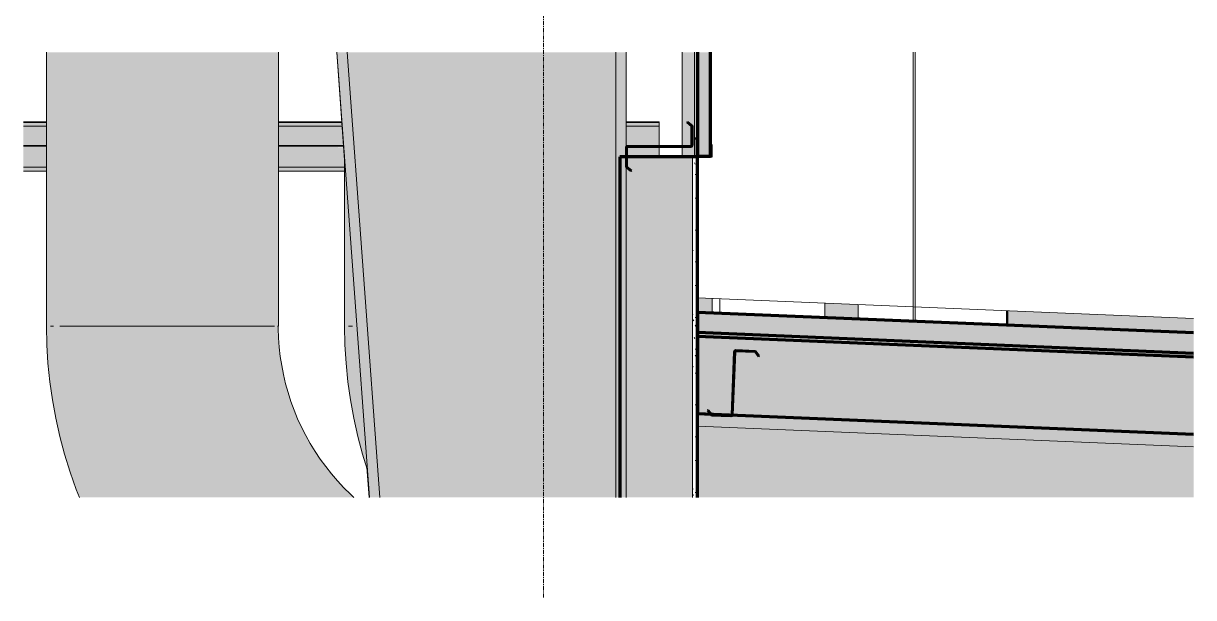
# Model space of a CAD drawing. Header units: inches. Extents: x 22771 to 24314, y 39 to 374.
# Drawn here: x 24172.6 to 24313.9, y 214.5 to 283.9 of the extents above; entities that cross this region are included whole.
import ezdxf

# ---------------------------------------------------------------- set-up
doc = ezdxf.new("R2010")
doc.units = ezdxf.units.IN
doc.header["$MEASUREMENT"] = 0
doc.linetypes.add('Grid Line 1_2_', pattern=[0.875, 0.5, -0.125, 0.125, -0.125])
for name, color, linetype, lineweight in [('A-CLNG', 13, 'Continuous', 18), ('A-GLAZ-CWMG', 51, 'Continuous', 9), ('A-ROOF', 132, 'Continuous', 18), ('A-WALL', 113, 'Continuous', 18), ('A-WALL-PATT', 111, 'Continuous', 70), ('L-SITE-WALL', 31, 'Continuous', 18), ('M-EQPM', 50, 'Continuous', 9), ('M-HVAC-DUCT', 70, 'Continuous', 9), ('S-BEAM', 12, 'Continuous', 9), ('S-COLS', 52, 'Continuous', 9), ('S-GRID', 1, 'Continuous', 9)]:
    doc.layers.add(name, color=color, linetype=linetype, lineweight=lineweight)
pattern_1 = [(45, (21892.158, 97.643), (-1.1879394, 1.1879394), []), (45, (21892.158, 99.443), (-1.1879394, 1.1879394), [])]
pattern_2 = [(0, (22784.43, 0.25), (-193, 193), [48, -145]), (90, (22784.43, 0.25), (-193, 1e-14), [96.25, -96.75]), (180, (22832.43, 96.5), (-193, 193), [48, -145]), (90, (22832.43, 0.25), (-193, 1e-14), [96.25, -96.75]), (180, (22832.43, 96.75), (-193, 193), [48, -145]), (90, (22832.43, 96.75), (-193, 1e-14), [96.25, -96.75]), (0, (22784.43, 193), (-193, 193), [48, -145]), (90, (22784.43, 96.75), (-193, 1e-14), [96.25, -96.75]), (0, (22832.68, 48.25), (-193, 193), [48, -145]), (90, (22832.68, 0), (-193, 1e-14), [48.25, -144.75]), (90, (22880.68, 0), (-193, 1e-14), [48.25, -144.75]), (0, (22832.68, 144.75), (-193, 193), [48, -145]), (90, (22832.68, 48.5), (-193, 1e-14), [96.25, -96.75]), (180, (22880.68, 48.5), (-193, 193), [48, -145]), (90, (22880.68, 48.5), (-193, 1e-14), [96.25, -96.75]), (90, (22832.68, 145), (-193, 1e-14), [48, -145]), (180, (22880.68, 145), (-193, 193), [48, -145]), (90, (22880.68, 145), (-193, 1e-14), [48, -145]), (0, (22880.93, 0.25), (-193, 193), [48, -145]), (90, (22880.93, 0.25), (-193, 1e-14), [96.25, -96.75]), (180, (22928.93, 96.5), (-193, 193), [48, -145]), (90, (22928.93, 0.25), (-193, 1e-14), [96.25, -96.75]), (180, (22928.93, 96.75), (-193, 193), [48, -145]), (90, (22928.93, 96.75), (-193, 1e-14), [96.25, -96.75]), (180, (22928.93, 193), (-193, 193), [48, -145]), (90, (22880.93, 96.75), (-193, 1e-14), [96.25, -96.75]), (0, (22929.18, 48.25), (-193, 193), [48, -145]), (90, (22929.18, 0), (-193, 1e-14), [48.25, -144.75]), (90, (22977.18, 0), (-193, 1e-14), [48.25, -144.75]), (0, (22929.18, 144.75), (-193, 193), [48, -145]), (90, (22929.18, 48.5), (-193, 1e-14), [96.25, -96.75]), (180, (22977.18, 48.5), (-193, 193), [48, -145]), (90, (22977.18, 48.5), (-193, 1e-14), [96.25, -96.75]), (90, (22929.18, 145), (-193, 1e-14), [48, -145]), (180, (22977.18, 145), (-193, 193), [48, -145]), (90, (22977.18, 145), (-193, 1e-14), [48, -145])]

# ---------------------------------------------------------------- blocks, each defined once
blk = doc.blocks.new('Locker Rooms_Ryan_ifc-4-Detail 4')
at = {"layer": 'A-WALL', "lineweight": 5}
h = blk.add_hatch(color=10, dxfattribs=at)
h.paths.add_polyline_path([(22423.63, 234.31), (22423.63, 234.48), (22372.9, 236.59), (22372.85, 236.48), (22372.72, 236.43), (22422.01, 234.37)], flags=0)
h.paths.add_polyline_path([(22370.35, 236.53), (22370.21, 236.7), (22368.68, 236.77), (22368.68, 236.6), (22369.89, 236.55)], flags=0)
h.paths.add_polyline_path([(22372.72, 236.54), (22372.78, 236.56), (22372.79, 236.6), (22370.36, 236.7), (22370.4, 236.63), (22372.71, 236.54)], flags=0)
blk.add_hatch(color=10, dxfattribs=at).paths.add_polyline_path([(22428.58, 234.1), (22428.58, 234.27), (22423.63, 234.48), (22423.63, 234.31), (22426.07, 234.21)], flags=0)
at = {"layer": 'A-WALL', "color": 7}
blk.add_line((22423.63, 234.48), (22423.63, 234.31), dxfattribs=at)
blk = doc.blocks.new('W-Wide Flange - W21X166-782557-Detail 4')
at = {"layer": 'S-BEAM'}
for points in [[(22428.58, 232.74), (22428.58, 234.1), (22368.68, 236.6), (22368.68, 235.24), (22410.92, 233.48)], [(22428.58, 231.85), (22428.58, 232.74), (22368.68, 235.23), (22368.68, 234.34), (22423.93, 232.04)], [(22368.68, 226.63), (22428.58, 226.63), (22428.58, 231.85), (22368.68, 234.34), (22368.68, 233.35)]]:
    blk.add_hatch(color=256, dxfattribs=at).paths.add_polyline_path(points, flags=0)
for p, q in [((22370.35, 236.53), (22368.68, 236.6)), ((22428.58, 234.1), (22372.71, 236.43)), ((22428.58, 232.74), (22368.68, 235.24))]:
    blk.add_line(p, q, dxfattribs=at)
blk = doc.blocks.new('Girt_Z - 8_D-V16-Detail 4')
at = {"layer": 'S-BEAM'}
h = blk.add_hatch(dxfattribs=at)
h.set_pattern_fill('FP_13', color=256, style=0, pattern_type=2)
h.set_pattern_definition(pattern_1)
h.paths.add_polyline_path([(22360.63, 266.03), (22360.7, 266.12), (22360.16, 266.57), (22360.16, 268.89), (22360.19, 268.94), (22360.24, 268.96), (22367.87, 268.96), (22368, 269.02), (22368.05, 269.15), (22368.05, 271.52), (22367.48, 272), (22367.41, 271.91), (22367.94, 271.47), (22367.94, 269.14), (22367.92, 269.09), (22367.87, 269.07), (22360.24, 269.07), (22360.11, 269.02), (22360.05, 268.88), (22360.05, 266.52)], flags=0)
at = {"layer": 'S-BEAM', "lineweight": 50}
for p, q in [((22367.48, 272), (22367.41, 271.91)), ((22367.41, 271.91), (22367.94, 271.47)), ((22368.05, 271.52), (22367.48, 272)), ((22367.94, 271.47), (22367.94, 269.14)), ((22368.05, 269.15), (22368.05, 271.52)), ((22360.05, 268.88), (22360.05, 266.52)), ((22360.16, 266.57), (22360.16, 268.89)), ((22367.87, 269.07), (22360.24, 269.07)), ((22360.24, 268.96), (22367.87, 268.96)), ((22360.05, 266.52), (22360.63, 266.03)), ((22360.7, 266.12), (22360.16, 266.57)), ((22360.63, 266.03), (22360.7, 266.12))]:
    blk.add_line(p, q, dxfattribs=at)
for centre, radius, start, end in [((22360.24, 268.88), 0.188, 90, 180), ((22360.24, 268.88), 0.0782, 90, 177.8773), ((22367.87, 269.15), 0.188, 270, 0), ((22367.87, 269.15), 0.0782, 270, 356.9576)]:
    blk.add_arc(centre, radius, start, end, dxfattribs=at)
blk = doc.blocks.new('Rectangular Mullion - Profile_Polycarbonate_Lower-934492-Detail 4')
at = {"layer": 'A-GLAZ-CWMG'}
blk.add_hatch(color=256, dxfattribs=at).paths.add_polyline_path([(22368.96, 267.77), (22370.44, 267.77), (22370.44, 269.22), (22370.31, 269.22), (22370.31, 269.16), (22370.38, 269.16), (22370.38, 267.83), (22368.37, 267.83), (22368.37, 269.95), (22368.6, 269.95), (22368.6, 269.76), (22368.67, 269.76), (22368.67, 270.01), (22368.31, 270.01), (22368.31, 267.77)], flags=0)
at = {"layer": 'A-GLAZ-CWMG', "lineweight": 30}
for p, q in [((22368.31, 270.01), (22368.31, 267.77)), ((22368.67, 270.01), (22368.31, 270.01)), ((22368.37, 267.83), (22368.37, 269.95)), ((22368.37, 269.95), (22368.6, 269.95)), ((22368.6, 269.95), (22368.6, 269.76)), ((22368.67, 269.76), (22368.67, 270.01)), ((22368.6, 269.76), (22368.67, 269.76)), ((22370.44, 269.22), (22370.31, 269.22)), ((22370.31, 269.22), (22370.31, 269.16)), ((22370.31, 269.16), (22370.38, 269.16)), ((22370.38, 269.16), (22370.38, 267.83)), ((22370.44, 267.77), (22370.44, 269.22)), ((22368.31, 267.77), (22370.44, 267.77)), ((22370.38, 267.83), (22368.37, 267.83))]:
    blk.add_line(p, q, dxfattribs=at)
blk = doc.blocks.new('Rectangular Mullion - Profile_Polycarbonate_right-V17-Detail 4')
at = {"layer": 'A-GLAZ-CWMG'}
h = blk.add_hatch(color=256, dxfattribs=at)
h.paths.add_polyline_path([(22368.67, 267.83), (22368.66, 269.76), (22368.6, 269.76), (22368.6, 269.95), (22368.37, 269.95), (22368.37, 267.83), (22368.67, 267.83)], flags=0)
h.paths.add_polyline_path([(22368.6, 270.01), (22368.67, 270.01), (22368.67, 280.4), (22368.32, 280.4), (22368.31, 280.4), (22368.31, 270.01), (22368.37, 270.01)], flags=0)
blk.add_hatch(color=256, dxfattribs=at).paths.add_polyline_path([(22368.67, 267.83), (22368.68, 267.83), (22368.68, 280.4), (22368.67, 280.4), (22368.67, 268.12)], flags=0)
for p, q in [((22368.31, 270.01), (22368.31, 280.4)), ((22368.67, 270.01), (22368.67, 280.4)), ((22368.67, 269.76), (22368.67, 270.01)), ((22368.67, 267.83), (22368.67, 269.76))]:
    blk.add_line(p, q, dxfattribs=at)
blk = doc.blocks.new('Girt_Z - 8_D-943841-Detail 4')
at = {"layer": 'S-BEAM'}
h = blk.add_hatch(dxfattribs=at)
h.set_pattern_fill('FP_13', color=256, style=0, pattern_type=2)
h.set_pattern_definition(pattern_1)
h.paths.add_polyline_path([(22372.71, 236.43), (22372.85, 236.48), (22372.91, 236.61), (22373.23, 244.23), (22373.25, 244.28), (22373.3, 244.3), (22375.62, 244.21), (22376.05, 243.65), (22376.13, 243.72), (22375.68, 244.31), (22373.31, 244.41), (22373.18, 244.36), (22373.12, 244.23), (22372.8, 236.61), (22372.78, 236.56), (22372.72, 236.54), (22370.4, 236.63), (22369.98, 237.19), (22369.89, 237.12), (22370.35, 236.53), (22371.17, 236.49)], flags=0)
at = {"layer": 'S-BEAM', "lineweight": 50}
for p, q in [((22373.12, 244.23), (22372.8, 236.61)), ((22372.91, 236.61), (22373.23, 244.23)), ((22373.3, 244.3), (22375.62, 244.21)), ((22375.68, 244.31), (22373.31, 244.41)), ((22375.62, 244.21), (22376.05, 243.65)), ((22376.13, 243.72), (22375.68, 244.31)), ((22376.05, 243.65), (22376.13, 243.72)), ((22369.98, 237.19), (22369.89, 237.12)), ((22369.89, 237.12), (22370.35, 236.53)), ((22370.4, 236.63), (22369.98, 237.19)), ((22370.35, 236.53), (22372.71, 236.43)), ((22372.72, 236.54), (22370.4, 236.63))]:
    blk.add_line(p, q, dxfattribs=at)
for centre, radius, start, end in [((22373.3, 244.22), 0.187, 87.6141, 177.6141), ((22373.3, 244.22), 0.0782, 89.7368, 177.6141), ((22372.72, 236.62), 0.188, 267.6141, 357.6141), ((22372.72, 236.62), 0.0782, 270.6564, 357.6141)]:
    blk.add_arc(centre, radius, start, end, dxfattribs=at)
blk = doc.blocks.new('he3xrtf - 115 V Single Phase-880047-Detail 4')
at = {"layer": 'M-EQPM'}
blk.add_hatch(color=256, dxfattribs=at).paths.add_polyline_path([(22428.58, 237.11), (22428.58, 237.11), (22428.58, 248.24), (22406.06, 249.17), (22406.06, 247.42), (22428.58, 246.49), (22428.58, 240.07)], flags=0)
at = {"layer": 'M-EQPM', "lineweight": 50}
blk.add_line((22406.06, 249.17), (22406.06, 247.42), dxfattribs=at)
blk = doc.blocks.new('Girt_Z - 8_D-V18-Detail 4')
at = {"layer": 'S-BEAM'}
h = blk.add_hatch(color=256, dxfattribs=at)
h.paths.add_polyline_path([(22364.05, 271.91), (22364.05, 272), (22360.05, 272), (22360.05, 271.91), (22362.34, 271.91)], flags=0)
h.paths.add_polyline_path([(22318.05, 271.91), (22325.72, 271.92), (22325.71, 272), (22318.05, 272), (22318.05, 271.92)], flags=0)
h.paths.add_polyline_path([(22290.05, 271.91), (22290.05, 272), (22287.27, 272), (22287.27, 271.91)], flags=0)
h = blk.add_hatch(color=256, dxfattribs=at)
h.paths.add_polyline_path([(22325.52, 271.47), (22325.75, 271.47), (22325.72, 271.91), (22318.05, 271.91), (22318.05, 271.47), (22325.5, 271.47)], flags=0)
edge = h.paths.add_edge_path(flags=0)
edge.add_line((22287.27, 271.47), (22290.05, 271.47))
edge.add_line((22290.05, 271.47), (22290.05, 271.91))
edge.add_line((22290.05, 271.91), (22287.27, 271.91))
h.paths.add_polyline_path([(22364.05, 271.47), (22364.05, 271.91), (22360.05, 271.91), (22360.05, 271.47), (22362.34, 271.47)], flags=0)
h = blk.add_hatch(color=256, dxfattribs=at)
h.paths.add_polyline_path([(22364.05, 269.14), (22364.05, 271.47), (22360.05, 271.47), (22360.05, 269.14), (22362.34, 269.14)], flags=0)
edge = h.paths.add_edge_path(flags=0)
edge.add_line((22287.27, 269.14), (22290.05, 269.14))
edge.add_line((22290.05, 269.14), (22290.05, 271.47))
edge.add_line((22290.05, 271.47), (22287.27, 271.47))
h.paths.add_polyline_path([(22318.05, 269.14), (22325.92, 269.14), (22325.75, 271.47), (22318.05, 271.47), (22318.05, 269.23)], flags=0)
h = blk.add_hatch(color=256, dxfattribs=at)
h.paths.add_polyline_path([(22290.05, 269.07), (22290.05, 269.14), (22287.27, 269.14), (22287.27, 269.07)], flags=0)
h.paths.add_polyline_path([(22364.05, 269.07), (22364.05, 269.14), (22360.05, 269.14), (22360.05, 269.07), (22364.05, 269.07)], flags=0)
h.paths.add_polyline_path([(22322.59, 269.07), (22325.93, 269.07), (22325.92, 269.14), (22318.05, 269.14), (22318.05, 269.07), (22318.17, 269.07)], flags=0)
h = blk.add_hatch(color=256, dxfattribs=at)
h.paths.add_polyline_path([(22364.05, 268.88), (22364.05, 268.96), (22360.24, 268.96), (22360.19, 268.94), (22360.16, 268.88), (22362.34, 268.88)], flags=0)
edge = h.paths.add_edge_path(flags=0)
edge.add_line((22287.27, 268.88), (22290.05, 268.88))
edge.add_line((22290.05, 268.88), (22290.05, 269.07))
edge.add_line((22290.05, 269.07), (22287.27, 269.07))
h.paths.add_polyline_path([(22318.05, 268.88), (22325.94, 268.89), (22325.93, 269.07), (22318.05, 269.07), (22318.05, 268.89)], flags=0)
h.paths.add_polyline_path([(22360.05, 268.88), (22360.11, 269.02), (22360.24, 269.07), (22360.05, 269.07), (22360.05, 268.89)], flags=0)
h = blk.add_hatch(color=256, dxfattribs=at)
h.paths.add_polyline_path([(22325.95, 266.52), (22326.05, 266.52), (22326.05, 267.34), (22325.94, 268.88), (22318.05, 268.88), (22318.05, 266.52), (22325.93, 266.52)], flags=0)
edge = h.paths.add_edge_path(flags=0)
edge.add_line((22287.27, 266.52), (22290.05, 266.52))
edge.add_line((22290.05, 266.52), (22290.05, 268.88))
edge.add_line((22290.05, 268.88), (22287.27, 268.88))
h.paths.add_polyline_path([(22360.16, 267.77), (22364.05, 267.77), (22364.05, 268.88), (22360.16, 268.88)], flags=0)
h = blk.add_hatch(color=256, dxfattribs=at)
h.paths.add_polyline_path([(22326.05, 266.03), (22326.05, 266.52), (22318.05, 266.52), (22318.05, 266.03), (22325.97, 266.03)], flags=0)
h.paths.add_polyline_path([(22290.05, 266.03), (22290.05, 266.52), (22287.27, 266.52), (22287.27, 266.03)], flags=0)
for p, q in [((22290.05, 272), (22287.27, 272)), ((22290.05, 271.91), (22287.27, 271.91)), ((22290.05, 271.47), (22287.27, 271.47)), ((22325.71, 272), (22318.05, 272)), ((22325.72, 271.91), (22318.05, 271.91)), ((22325.75, 271.47), (22318.05, 271.47)), ((22364.05, 272), (22360.05, 272)), ((22364.05, 271.91), (22360.05, 271.91)), ((22364.05, 271.47), (22360.05, 271.47)), ((22364.05, 272), (22364.05, 271.91)), ((22364.05, 271.91), (22364.05, 271.47)), ((22364.05, 271.47), (22364.05, 269.14)), ((22290.05, 269.14), (22287.27, 269.14)), ((22290.05, 269.07), (22287.27, 269.07)), ((22325.92, 269.14), (22318.05, 269.14)), ((22325.93, 269.07), (22318.05, 269.07)), ((22364.05, 269.14), (22360.05, 269.14)), ((22360.24, 269.07), (22360.05, 269.07)), ((22364.05, 269.14), (22364.05, 269.07)), ((22364.05, 268.97), (22364.05, 268.88)), ((22364.05, 268.88), (22364.05, 267.77)), ((22287.27, 266.52), (22290.05, 266.52)), ((22290.05, 266.03), (22287.27, 266.03)), ((22318.05, 266.52), (22326.05, 266.52)), ((22326.05, 266.03), (22318.05, 266.03))]:
    blk.add_line(p, q, dxfattribs=at)
blk = doc.blocks.new('Round Elbow - 1_5 D-V19-Detail 4')
at = {"layer": 'M-HVAC-DUCT'}
h = blk.add_hatch(color=256, dxfattribs=at)
h.paths.add_polyline_path([(22339.26, 226.63), (22339.26, 226.63), (22339.09, 226.63)], flags=0)
h.paths.add_polyline_path([(22328.78, 230.24), (22327.53, 247.32), (22326.05, 247.32), (22326.29, 242.15), (22326.65, 239.59), (22326.81, 238.38), (22327.01, 237.03), (22328.19, 231.99), (22328.73, 230.38)], flags=0)
blk.add_hatch(color=256, dxfattribs=at).paths.add_polyline_path([(22327.01, 237.03), (22326.81, 238.39), (22326.57, 240.16), (22326.48, 240.79), (22326.76, 238.68), (22327.01, 237.03)], flags=0)
h = blk.add_hatch(color=256, dxfattribs=at)
h.paths.add_polyline_path([(22359.87, 226.63), (22359.87, 226.63), (22359.65, 226.63)], flags=0)
h.paths.add_polyline_path([(22360.1, 226.63), (22360.1, 226.63), (22360.05, 226.63)], flags=0)
for p, q in [((22326.53, 247.32), (22326.9, 247.32)), ((22326.9, 247.32), (22327, 247.32))]:
    blk.add_line(p, q, dxfattribs=at)
at = {"layer": 'M-HVAC-DUCT', "flags": 128}
blk.add_lwpolyline([(22326.05, 247.32), (22326.1, 245.08), (22326.23, 242.84), (22326.46, 240.61), (22326.77, 238.4), (22327.17, 236.19), (22327.66, 234.01), (22328.23, 231.84), (22328.79, 230.03)], dxfattribs=at)
blk = doc.blocks.new('Round Elbow - 1_5 D-V20-Detail 4')
at = {"layer": 'M-HVAC-DUCT'}
for points in [[(22300.56, 226.63), (22309.52, 226.63), (22307.68, 230.23), (22306.11, 234.34), (22304.97, 238.59), (22304.28, 242.93), (22304.05, 247.32), (22290.05, 247.32), (22290.29, 242.15), (22290.65, 239.59), (22290.81, 238.38), (22291.01, 237.03), (22292.19, 231.99), (22293.83, 227.09), (22294.03, 226.63), (22300.56, 226.63)], [(22309.92, 226.63), (22327.2, 226.63), (22326.25, 227.52), (22325, 228.86), (22323.84, 230.27), (22322.77, 231.76), (22321.79, 233.35), (22320.91, 235.01), (22320.18, 236.6), (22319.54, 238.32), (22319.01, 240.07), (22318.59, 241.86), (22318.29, 243.66), (22318.11, 245.49), (22318.05, 247.32), (22304.05, 247.32), (22304.28, 242.93), (22304.97, 238.59), (22306.11, 234.34), (22307.68, 230.23), (22309.52, 226.63), (22309.79, 226.63)], [(22291.01, 237.03), (22290.81, 238.39), (22290.57, 240.16), (22290.48, 240.79), (22290.76, 238.68), (22290.95, 237.38)]]:
    blk.add_hatch(color=256, dxfattribs=at).paths.add_polyline_path(points, flags=0)
for p, q in [((22290.53, 247.32), (22290.9, 247.32)), ((22291.66, 247.32), (22291.93, 247.32)), ((22291.93, 247.32), (22292.58, 247.32)), ((22292.58, 247.32), (22293.33, 247.32)), ((22293.33, 247.32), (22294.15, 247.32)), ((22294.15, 247.32), (22295.05, 247.32)), ((22295.05, 247.32), (22296.02, 247.32)), ((22296.02, 247.32), (22297.05, 247.32)), ((22297.05, 247.32), (22298.14, 247.32)), ((22298.14, 247.32), (22299.26, 247.32)), ((22299.27, 247.32), (22300.43, 247.32)), ((22300.43, 247.32), (22302.83, 247.32)), ((22302.83, 247.32), (22304.05, 247.32)), ((22304.05, 247.32), (22305.27, 247.32)), ((22305.27, 247.32), (22306.48, 247.32)), ((22306.48, 247.32), (22307.68, 247.32)), ((22307.68, 247.32), (22308.84, 247.32)), ((22308.84, 247.32), (22309.97, 247.32)), ((22309.97, 247.32), (22311.05, 247.32)), ((22311.05, 247.32), (22312.08, 247.32)), ((22312.08, 247.32), (22313.05, 247.32)), ((22313.05, 247.32), (22314.78, 247.32)), ((22314.78, 247.32), (22315.52, 247.32)), ((22315.52, 247.32), (22316.18, 247.32)), ((22316.18, 247.32), (22316.74, 247.32)), ((22316.74, 247.32), (22317.21, 247.32)), ((22317.21, 247.32), (22317.58, 247.32)), ((22317.96, 247.32), (22318, 247.32)), ((22318, 247.32), (22318.04, 247.32))]:
    blk.add_line(p, q, dxfattribs=at)
at = {"layer": 'M-HVAC-DUCT', "flags": 128}
for points in [[(22290.05, 247.32), (22290.1, 245.08), (22290.23, 242.84), (22290.46, 240.61), (22290.77, 238.4), (22291.17, 236.19), (22291.66, 234.01), (22292.23, 231.84), (22292.9, 229.7), (22293.64, 227.59), (22294.03, 226.63)], [(22327.19, 226.63), (22326.76, 227.02), (22325.97, 227.81), (22325.2, 228.63), (22324.47, 229.48), (22323.78, 230.35), (22323.12, 231.26), (22322.49, 232.19), (22321.91, 233.14), (22321.36, 234.12), (22320.85, 235.12), (22320.38, 236.14), (22319.96, 237.17), (22319.57, 238.22), (22319.23, 239.29), (22318.93, 240.37), (22318.67, 241.46), (22318.46, 242.56), (22318.29, 243.67), (22318.17, 244.78), (22318.09, 245.9), (22318.05, 247.02), (22318.05, 247.32)]]:
    blk.add_lwpolyline(points, dxfattribs=at)
blk = doc.blocks.new('Rectangular Mullion - Profile_Polycarbonate_Upper and left-V21-Detail 4')
at = {"layer": 'A-GLAZ-CWMG'}
h = blk.add_hatch(color=256, dxfattribs=at)
h.paths.add_polyline_path([(22370.44, 248.91), (22370.44, 250.66), (22368.68, 250.73), (22368.68, 248.98), (22369.48, 248.95)], flags=0)
h.paths.add_polyline_path([(22366.82, 267.77), (22368.31, 267.77), (22368.31, 280.4), (22366.82, 280.4), (22366.82, 269.07), (22367.87, 269.07), (22367.92, 269.09), (22367.94, 269.15), (22367.94, 271.47), (22367.41, 271.91), (22367.48, 272), (22368.05, 271.52), (22368.05, 269.14), (22368, 269.02), (22367.87, 268.96), (22366.82, 268.96)], flags=0)
for p, q in [((22366.82, 280.4), (22366.82, 269.07)), ((22366.82, 268.96), (22366.82, 267.77)), ((22370.44, 248.91), (22370.44, 250.66))]:
    blk.add_line(p, q, dxfattribs=at)

msp = doc.modelspace()

# ---------------------------------------------------------------- hatches: boundary and pattern name
at = {"layer": 'A-CLNG'}
msp.add_hatch(color=256, dxfattribs=at).paths.add_polyline_path([(24313.94, 234.27), (24313.94, 244.03), (24254.04, 246.53), (24254.04, 236.77), (24296.29, 235.01)], flags=0)
at = {"layer": 'A-ROOF'}
msp.add_hatch(color=256, dxfattribs=at).paths.add_polyline_path([(24313.94, 243.61), (24313.94, 246.49), (24254.04, 248.98), (24254.04, 246.1), (24296.29, 244.34)], flags=0)
at = {"layer": 'A-WALL', "lineweight": 9, "transparency": 33554649}
msp.add_hatch(color=256, dxfattribs=at).paths.add_polyline_path([(24254.33, 267.83), (24255.61, 267.83), (24255.61, 280.4), (24254.03, 280.4), (24254.03, 267.83)], flags=0)
at = {"layer": 'A-WALL-PATT', "lineweight": 9}
h = msp.add_hatch(dxfattribs=at)
h.set_pattern_fill('FP_14', color=256, style=0, pattern_type=2)
h.set_pattern_definition(pattern_2)
h.paths.add_polyline_path([(24313.94, 248.24), (24313.94, 280.4), (24255.61, 280.4), (24255.61, 267.83), (24255.74, 267.83), (24255.74, 269.16), (24255.68, 269.16), (24255.68, 269.22), (24255.8, 269.22), (24255.8, 267.77), (24254.04, 267.77), (24254.04, 250.73), (24296.29, 248.97)], flags=0)
h = msp.add_hatch(dxfattribs=at)
h.set_pattern_fill('FP_14', color=256, style=0, pattern_type=2)
h.set_pattern_definition(pattern_2)
h.paths.add_polyline_path([(24254.33, 267.83), (24255.61, 267.83), (24255.61, 280.4), (24254.04, 280.4), (24254.04, 267.83), (24254.18, 267.83)], flags=0)
h = msp.add_hatch(dxfattribs=at)
h.set_pattern_fill('FP_15', color=256, style=0, pattern_type=2)
h.set_pattern_definition([(0, (21892.158, 97.643), (3.84, 0.96), [0.158, -2.722, 0.158, -2.722, -15.36]), (0, (21892.158, 97.643), (3.84, 0.96), [-5.76, 0.158, -5.602, 0.158, -2.722, -6.72]), (0, (21892.158, 97.643), (3.84, 0.96), [-14.4, 0.158, -1.762, 0.158, -4.642]), (120, (21893.598, 98.123), (-2.7513844, 2.84553755), [0.158, -2.722, 0.158, -2.722, -15.36]), (120, (21893.598, 98.123), (-2.7513844, 2.84553755), [-5.76, 0.158, -5.602, 0.158, -2.722, -6.72]), (120, (21893.598, 98.123), (-2.7513844, 2.84553755), [-14.4, 0.158, -1.762, 0.158, -4.642]), (240, (21894.078, 100.043), (-1.0886156, -3.80553755), [0.158, -2.722, 0.158, -2.722, -15.36]), (240, (21894.078, 100.043), (-1.0886156, -3.80553755), [-5.76, 0.158, -5.602, 0.158, -2.722, -6.72]), (240, (21894.078, 100.043), (-1.0886156, -3.80553755), [-14.4, 0.158, -1.762, 0.158, -4.642])])
h.paths.add_polyline_path([(24253.42, 226.63), (24254.04, 226.63), (24254.04, 267.77), (24253.42, 267.77), (24253.42, 233.35)], flags=0)
h = msp.add_hatch(dxfattribs=at)
h.set_pattern_fill('FP_16', color=256, style=0, pattern_type=2)
h.set_pattern_definition([(0, (22350.18, 0.25), (-193, 193), [48, -145]), (90, (22350.18, 0.25), (-193, 1e-14), [96.25, -96.75]), (180, (22398.18, 96.5), (-193, 193), [48, -145]), (90, (22398.18, 0.25), (-193, 1e-14), [96.25, -96.75]), (180, (22398.18, 96.75), (-193, 193), [48, -145]), (90, (22398.18, 96.75), (-193, 1e-14), [96.25, -96.75]), (0, (22350.18, 193), (-193, 193), [48, -145]), (90, (22350.18, 96.75), (-193, 1e-14), [96.25, -96.75]), (0, (22398.43, 48.25), (-193, 193), [48, -145]), (90, (22398.43, 0), (-193, 1e-14), [48.25, -144.75]), (90, (22446.43, 0), (-193, 1e-14), [48.25, -144.75]), (0, (22398.43, 144.75), (-193, 193), [48, -145]), (90, (22398.43, 48.5), (-193, 1e-14), [96.25, -96.75]), (180, (22446.43, 48.5), (-193, 193), [48, -145]), (90, (22446.43, 48.5), (-193, 1e-14), [96.25, -96.75]), (90, (22398.43, 145), (-193, 1e-14), [48, -145]), (180, (22446.43, 145), (-193, 193), [48, -145]), (90, (22446.43, 145), (-193, 1e-14), [48, -145]), (0, (22446.68, 0.25), (-193, 193), [48, -145]), (90, (22446.68, 0.25), (-193, 1e-14), [96.25, -96.75]), (180, (22494.68, 96.5), (-193, 193), [48, -145]), (90, (22494.68, 0.25), (-193, 1e-14), [96.25, -96.75]), (180, (22494.68, 96.75), (-193, 193), [48, -145]), (90, (22494.68, 96.75), (-193, 1e-14), [96.25, -96.75]), (180, (22494.68, 193), (-193, 193), [48, -145]), (90, (22446.68, 96.75), (-193, 1e-14), [96.25, -96.75]), (0, (22494.93, 48.25), (-193, 193), [48, -145]), (90, (22494.93, 0), (-193, 1e-14), [48.25, -144.75]), (90, (22542.93, 0), (-193, 1e-14), [48.25, -144.75]), (0, (22494.93, 144.75), (-193, 193), [48, -145]), (90, (22494.93, 48.5), (-193, 1e-14), [96.25, -96.75]), (180, (22542.93, 48.5), (-193, 193), [48, -145]), (90, (22542.93, 48.5), (-193, 1e-14), [96.25, -96.75]), (90, (22494.93, 145), (-193, 1e-14), [48, -145]), (180, (22542.93, 145), (-193, 193), [48, -145]), (90, (22542.93, 145), (-193, 1e-14), [48, -145])])
h.paths.add_polyline_path([(24291.43, 247.42), (24291.43, 249.17), (24273.41, 249.92), (24273.41, 248.17), (24289.87, 247.49)], flags=0)
h.paths.add_polyline_path([(24269.42, 248.34), (24269.42, 250.09), (24256.73, 250.62), (24256.73, 248.87), (24260.95, 248.69)], flags=0)
at = {"layer": 'L-SITE-WALL', "lineweight": 5}
for points in [[(24244.67, 226.63), (24245.42, 226.63), (24245.42, 267.77), (24244.67, 267.77), (24244.67, 228.3)], [(24245.42, 226.63), (24253.42, 226.63), (24253.42, 267.77), (24245.42, 267.77), (24245.42, 228.3)]]:
    msp.add_hatch(color=256, dxfattribs=at).paths.add_polyline_path(points, flags=0)
at = {"layer": 'M-HVAC-DUCT', "lineweight": 5}
for points in [[(24176.73, 247.32), (24189.42, 247.32), (24189.42, 280.4), (24175.42, 280.4), (24175.42, 247.32), (24176.26, 247.32)], [(24203.2, 247.32), (24203.42, 247.32), (24203.42, 280.4), (24189.42, 280.4), (24189.42, 247.32), (24203.11, 247.32)], [(24211.89, 247.32), (24212.9, 247.32), (24211.42, 267.58), (24211.42, 247.32), (24211.63, 247.32)]]:
    msp.add_hatch(color=256, dxfattribs=at).paths.add_polyline_path(points, flags=0)
at = {"layer": 'S-COLS', "lineweight": 5}
h = msp.add_hatch(color=256, dxfattribs=at)
h.paths.add_polyline_path([(24214.41, 226.63), (24214.14, 230.24), (24214.12, 230.29), (24214.39, 226.63)], flags=0)
h.paths.add_polyline_path([(24211.42, 267.34), (24211.42, 267.58), (24210.48, 280.4), (24210.46, 280.4), (24211.33, 268.52)], flags=0)
for points in [[(24214.58, 226.63), (24215.66, 226.63), (24211.73, 280.4), (24210.48, 280.4), (24214.41, 226.63)], [(24215.66, 226.63), (24244.17, 226.63), (24244.17, 280.4), (24211.73, 280.4), (24215.41, 229.98)], [(24244.39, 226.63), (24244.67, 226.63), (24244.67, 267.77), (24245.42, 267.77), (24245.42, 280.4), (24244.17, 280.4), (24244.17, 226.63)], [(24271.42, 248.26), (24271.42, 250.01), (24269.42, 250.09), (24269.42, 248.34), (24271.37, 248.26)], [(24273.41, 248.17), (24273.41, 249.92), (24271.42, 250.01), (24271.42, 248.26), (24273.41, 248.17)]]:
    msp.add_hatch(color=256, dxfattribs=at).paths.add_polyline_path(points, flags=0)

# ---------------------------------------------------------------- linework, layer by layer
at = {"layer": 'A-CLNG', "lineweight": 70}
for p, q in [((24313.94, 244.03), (24254.04, 246.53)), ((24254.04, 246.53), (24254.04, 236.77)), ((24254.04, 236.77), (24313.94, 234.27))]:
    msp.add_line(p, q, dxfattribs=at)
at = {"layer": 'A-ROOF', "lineweight": 70}
for p, q in [((24254.04, 248.98), (24254.04, 246.1)), ((24313.94, 246.49), (24254.04, 248.98)), ((24254.04, 246.1), (24313.94, 243.61))]:
    msp.add_line(p, q, dxfattribs=at)
at = {"layer": 'A-WALL', "lineweight": 70}
for p, q in [((24254.03, 280.4), (24254.03, 267.83)), ((24255.6, 267.83), (24255.6, 280.4)), ((24254.03, 267.83), (24255.6, 267.83))]:
    msp.add_line(p, q, dxfattribs=at)
at = {"layer": 'A-WALL'}
for p, q in [((24245.42, 226.63), (24245.42, 267.77)), ((24253.42, 226.63), (24253.42, 267.77))]:
    msp.add_line(p, q, dxfattribs=at)
at = {"layer": 'L-SITE-WALL'}
for p, q in [((24254.04, 280.4), (24254.04, 267.83)), ((24254.04, 250.73), (24313.94, 248.24)), ((24256.73, 250.62), (24256.73, 248.87))]:
    msp.add_line(p, q, dxfattribs=at)
at = {"layer": 'L-SITE-WALL', "lineweight": 70}
for p, q in [((24244.67, 267.77), (24244.67, 226.63)), ((24254.04, 267.77), (24244.67, 267.77)), ((24254.04, 226.63), (24254.04, 267.77))]:
    msp.add_line(p, q, dxfattribs=at)
at = {"layer": 'M-HVAC-DUCT'}
for p, q in [((24175.42, 280.4), (24175.42, 247.32)), ((24203.42, 247.32), (24203.42, 280.4)), ((24211.42, 267.58), (24211.42, 247.32)), ((24176.26, 247.32), (24175.89, 247.32)), ((24177.29, 247.32), (24177.03, 247.32)), ((24177.95, 247.32), (24177.29, 247.32)), ((24178.69, 247.32), (24177.95, 247.32)), ((24179.52, 247.32), (24178.69, 247.32)), ((24180.42, 247.32), (24179.52, 247.32)), ((24181.39, 247.32), (24180.42, 247.32)), ((24182.42, 247.32), (24181.39, 247.32)), ((24183.5, 247.32), (24182.42, 247.32)), ((24184.63, 247.32), (24183.5, 247.32)), ((24185.79, 247.32), (24184.63, 247.32)), ((24188.2, 247.32), (24185.79, 247.32)), ((24189.42, 247.32), (24188.2, 247.32)), ((24190.64, 247.32), (24189.42, 247.32)), ((24191.85, 247.32), (24190.64, 247.32)), ((24193.04, 247.32), (24191.85, 247.32)), ((24194.2, 247.32), (24193.04, 247.32)), ((24195.33, 247.32), (24194.21, 247.32)), ((24196.42, 247.32), (24195.33, 247.32)), ((24197.45, 247.32), (24196.42, 247.32)), ((24198.42, 247.32), (24197.45, 247.32)), ((24200.14, 247.32), (24198.42, 247.32)), ((24200.88, 247.32), (24200.14, 247.32)), ((24201.54, 247.32), (24200.88, 247.32)), ((24202.1, 247.32), (24201.54, 247.32)), ((24202.57, 247.32), (24202.11, 247.32)), ((24202.94, 247.32), (24202.57, 247.32)), ((24203.36, 247.32), (24203.32, 247.32)), ((24203.41, 247.32), (24203.36, 247.32)), ((24212.26, 247.32), (24211.89, 247.32)), ((24212.36, 247.32), (24212.26, 247.32))]:
    msp.add_line(p, q, dxfattribs=at)
at = {"layer": 'S-COLS'}
for p, q in [((24211.42, 267.34), (24210.46, 280.4)), ((24214.41, 226.63), (24210.48, 280.4)), ((24211.73, 280.4), (24215.66, 226.63)), ((24244.17, 280.4), (24244.17, 226.63)), ((24245.42, 268.88), (24245.42, 280.4)), ((24269.42, 250.09), (24269.42, 248.34)), ((24273.42, 248.17), (24273.42, 249.92)), ((24214.39, 226.63), (24214.12, 230.29))]:
    msp.add_line(p, q, dxfattribs=at)
at = {"layer": 'S-GRID', "linetype": 'Grid Line 1_2_'}
msp.add_line((24235.42, 214.54), (24235.42, 368.13), dxfattribs=at)

# ---------------------------------------------------------------- block references
at = {"color": 250, "lineweight": 5}
msp.add_blockref('Locker Rooms_Ryan_ifc-4-Detail 4', (1885.36, 0), dxfattribs=at)
at = {"layer": 'A-GLAZ-CWMG'}
for name in ['Rectangular Mullion - Profile_Polycarbonate_Upper and left-V21-Detail 4', 'Rectangular Mullion - Profile_Polycarbonate_right-V17-Detail 4', 'Rectangular Mullion - Profile_Polycarbonate_Lower-934492-Detail 4']:
    msp.add_blockref(name, (1885.36, 0), dxfattribs=at)
at = {"layer": 'M-EQPM'}
msp.add_blockref('he3xrtf - 115 V Single Phase-880047-Detail 4', (1885.36, 0), dxfattribs=at)
at = {"layer": 'M-HVAC-DUCT'}
for name in ['Round Elbow - 1_5 D-V20-Detail 4', 'Round Elbow - 1_5 D-V19-Detail 4']:
    msp.add_blockref(name, (1885.36, 0), dxfattribs=at)
at = {"layer": 'S-BEAM'}
for name in ['Girt_Z - 8_D-V18-Detail 4', 'Girt_Z - 8_D-V16-Detail 4', 'Girt_Z - 8_D-943841-Detail 4', 'W-Wide Flange - W21X166-782557-Detail 4']:
    msp.add_blockref(name, (1885.36, 0), dxfattribs=at)

doc.saveas('drawing.dxf')
